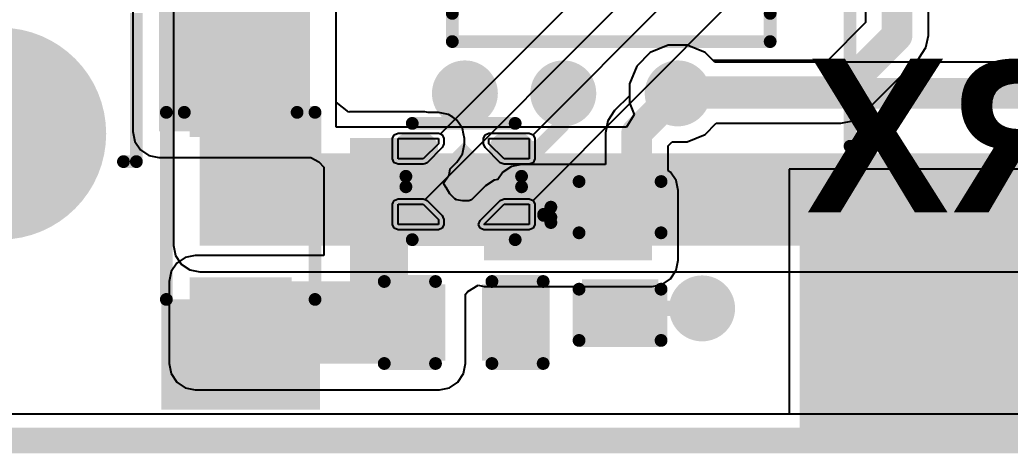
# Model space of a CAD drawing. Header units: inches. Extents: x -17 to 5374, y 0 to 5389.
# Drawn here: x 1.6 to 11.41, y -0.13 to 4.17 of the extents above; entities that cross this region are included whole.
import ezdxf

# ---------------------------------------------------------------- set-up
doc = ezdxf.new("R2010")
doc.units = ezdxf.units.IN
for name, color, linetype in [('BoardCutout', 216, 'Continuous'), ('Bottom Layer', 5, 'Continuous'), ('Bottom Overlay', 54, 'Continuous'), ('Bottom Solder', 6, 'Continuous'), ('Multi-Layer', 9, 'Continuous'), ('Pad Holes', 156, 'Continuous'), ('Top Layer', 1, 'Continuous'), ('Top Overlay', 2, 'Continuous'), ('Top Paste', 8, 'Continuous'), ('Top Solder', 216, 'Continuous'), ('Via Holes', 16, 'Continuous')]:
    doc.layers.add(name, color=color, linetype=linetype)
doc.styles.add('Arial_Bold', font='', dxfattribs={"height": 0.2})
doc.styles.get('Arial_Bold').set_extended_font_data('Arial', bold=True)

# ---------------------------------------------------------------- blocks, each defined once
blk = doc.blocks.new('HC_1_25_3PLT_7')
at = {"layer": 'Top Layer'}
for points in [[(-1.65, 2.18), (-0.85, 2.18), (-0.85, 0.58), (-1.65, 0.58)], [(-0.4, 2.18), (0.4, 2.18), (0.4, 0.58), (-0.4, 0.58)], [(0.85, 2.18), (1.65, 2.18), (1.65, 0.58), (0.85, 0.58)], [(-4.75, -0.13), (-2.4, -0.13), (-2.4, -2.63), (-4.75, -2.63)], [(2.4, -0.13), (4.75, -0.13), (4.75, -2.63), (2.4, -2.63)]]:
    blk.add_hatch(color=1, dxfattribs=at).paths.add_polyline_path(points)
at = {"layer": 'Top Paste'}
for points in [[(-1.65, 2.18), (-0.85, 2.18), (-0.85, 0.58), (-1.65, 0.58)], [(-0.4, 2.18), (0.4, 2.18), (0.4, 0.58), (-0.4, 0.58)], [(0.85, 2.18), (1.65, 2.18), (1.65, 0.58), (0.85, 0.58)], [(-4.75, -0.13), (-2.4, -0.13), (-2.4, -2.63), (-4.75, -2.63)], [(2.4, -0.13), (4.75, -0.13), (4.75, -2.63), (2.4, -2.63)]]:
    blk.add_hatch(color=8, dxfattribs=at).paths.add_polyline_path(points)
at = {"layer": 'Top Solder'}
for points in [[(-1.7, 2.23), (-0.8, 2.23), (-0.8, 0.53), (-1.7, 0.53)], [(-0.45, 2.23), (0.45, 2.23), (0.45, 0.53), (-0.45, 0.53)], [(0.8, 2.23), (1.7, 2.23), (1.7, 0.53), (0.8, 0.53)], [(-4.8, -0.08), (-2.35, -0.08), (-2.35, -2.68), (-4.8, -2.68)], [(2.35, -0.08), (4.8, -0.08), (4.8, -2.68), (2.35, -2.68)]]:
    blk.add_hatch(color=216, dxfattribs=at).paths.add_polyline_path(points)
at = {"layer": 'Top Overlay', "const_width": 0.127}
for points in [[(-1.3843, 2.4765), (-1.1303, 2.4765)], [(-1.3843, 2.4765), (-1.2573, 2.3495)], [(-1.2573, 2.3495), (-1.1303, 2.4765)], [(-4.3, 0.248), (-4.3, 1.848)], [(-4.3, 1.848), (-2, 1.848)], [(-2.1707, 1.848), (-1.8811, 1.848)], [(1.8811, 1.848), (4.3, 1.848)], [(4.3, 0.148), (4.3, 1.848)], [(-2, -2.452), (2.1, -2.452)]]:
    blk.add_lwpolyline(points, dxfattribs=at)
at = {"layer": 'Top Overlay', "const_width": 0.0635}
for points in [[(-1.4161, 2.4765, 1), (-1.3525, 2.4765, 1)], [(-1.4161, 2.4765, 1), (-1.3525, 2.4765, 1)], [(-1.1621, 2.4765, 1), (-1.0985, 2.4765, 1)], [(-1.1621, 2.4765, 1), (-1.0985, 2.4765, 1)], [(-1.2891, 2.3495, 1), (-1.2255, 2.3495, 1)], [(-1.2891, 2.3495, 1), (-1.2255, 2.3495, 1)], [(-4.3317, 1.848, 1), (-4.2682, 1.848, 1)], [(-4.3317, 1.848, 1), (-4.2682, 1.848, 1)], [(-2.2024, 1.848, 1), (-2.1389, 1.848, 1)], [(-2.0317, 1.848, 1), (-1.9682, 1.848, 1)], [(-1.9129, 1.848, 1), (-1.8494, 1.848, 1)], [(1.8494, 1.848, 1), (1.9129, 1.848, 1)], [(4.2682, 1.848, 1), (4.3317, 1.848, 1)], [(4.2682, 1.848, 1), (4.3317, 1.848, 1)], [(-4.3317, 0.248, 1), (-4.2682, 0.248, 1)], [(4.2682, 0.148, 1), (4.3317, 0.148, 1)], [(-2.0317, -2.452, 1), (-1.9682, -2.452, 1)], [(2.0682, -2.452, 1), (2.1317, -2.452, 1)]]:
    blk.add_lwpolyline(points, format="xyb", close=True, dxfattribs=at)
blk = doc.blocks.new('USB_05__11')
at = {"layer": 'Bottom Layer'}
h = blk.add_hatch(color=5, dxfattribs=at)
edge = h.paths.add_edge_path()
edge.add_arc((5.85, -1.7499), 1, 180, 360)
edge.add_line((6.85, -1.7499), (6.85, -0.2499))
edge.add_arc((5.85, -0.2499), 1, 0, 180)
edge.add_line((4.85, -0.2499), (4.85, -1.7499))
at = {"layer": 'Bottom Solder'}
h = blk.add_hatch(color=6, dxfattribs=at)
edge = h.paths.add_edge_path()
edge.add_arc((5.85, -1.7499), 1.0508, 180, 360)
edge.add_line((6.9008, -1.7499), (6.9008, -0.2499))
edge.add_arc((5.85, -0.2499), 1.0508, 0, 180)
edge.add_line((4.7992, -0.2499), (4.7992, -1.7499))
at = {"layer": 'Multi-Layer'}
h = blk.add_hatch(color=9, dxfattribs=at)
edge = h.paths.add_edge_path()
edge.add_arc((5.85, -1.7499), 1, 180, 360)
edge.add_line((6.85, -1.7499), (6.85, -0.2499))
edge.add_arc((5.85, -0.2499), 1, 0, 180)
edge.add_line((4.85, -0.2499), (4.85, -1.7499))
at = {"layer": 'Pad Holes'}
h = blk.add_hatch(color=7, dxfattribs=at)
edge = h.paths.add_edge_path()
edge.add_arc((5.85, -1.7499), 0.5, 180, 360)
edge.add_line((6.35, -1.7499), (6.35, -0.2499))
edge.add_arc((5.85, -0.2499), 0.5, 0, 180)
edge.add_line((5.35, -0.2499), (5.35, -1.7499))
at = {"layer": 'Top Layer'}
h = blk.add_hatch(color=1, dxfattribs=at)
edge = h.paths.add_edge_path()
edge.add_arc((5.85, -1.7499), 1, 180, 360)
edge.add_line((6.85, -1.7499), (6.85, -0.2499))
edge.add_arc((5.85, -0.2499), 1, 0, 180)
edge.add_line((4.85, -0.2499), (4.85, -1.7499))
at = {"layer": 'Top Solder'}
h = blk.add_hatch(color=216, dxfattribs=at)
edge = h.paths.add_edge_path()
edge.add_arc((5.85, -1.7499), 1.0508, 180, 360)
edge.add_line((6.9008, -1.7499), (6.9008, -0.2499))
edge.add_arc((5.85, -0.2499), 1.0508, 0, 180)
edge.add_line((4.7992, -0.2499), (4.7992, -1.7499))
at = {"layer": 'Top Overlay', "const_width": 0.127}
for points in [[(6.127, 1.0999), (4.6534, 1.0999)], [(6.127, 0.9719), (6.127, 1.0999)]]:
    blk.add_lwpolyline(points, dxfattribs=at)
at = {"layer": 'Top Overlay', "const_width": 0.0635}
for points in [[(6.0953, 1.0999, 1), (6.1588, 1.0999, 1)], [(6.0953, 1.0999, 1), (6.1588, 1.0999, 1)], [(6.0953, 0.9719, 1), (6.1588, 0.9719, 1)]]:
    blk.add_lwpolyline(points, format="xyb", close=True, dxfattribs=at)
blk = doc.blocks.new('XDFN_4_EP_1_1__24')
at = {"layer": 'Top Layer'}
h = blk.add_hatch(color=1, dxfattribs=at)
edge = h.paths.add_edge_path()
edge.add_arc((-0.5502, 0.3251), 0.06, 90, 270)
edge.add_line((-0.5502, 0.2651), (-0.4002, 0.2651))
edge.add_arc((-0.4002, 0.3251), 0.06, 270, 450)
edge.add_line((-0.4002, 0.3851), (-0.5502, 0.3851))
blk.add_hatch(color=1, dxfattribs=at).paths.add_polyline_path([(0, 0.3182), (0.3182, 0), (0, -0.3182), (-0.3182, 0)])
h = blk.add_hatch(color=1, dxfattribs=at)
edge = h.paths.add_edge_path()
edge.add_arc((0.4152, 0.3251), 0.06, 90, 270)
edge.add_line((0.4152, 0.2651), (0.5352, 0.2651))
edge.add_arc((0.5352, 0.3251), 0.06, 270, 450)
edge.add_line((0.5352, 0.3851), (0.4152, 0.3851))
h = blk.add_hatch(color=1, dxfattribs=at)
edge = h.paths.add_edge_path()
edge.add_arc((-0.5352, -0.3251), 0.06, 90, 270)
edge.add_line((-0.5352, -0.3851), (-0.4152, -0.3851))
edge.add_arc((-0.4152, -0.3251), 0.06, 270, 450)
edge.add_line((-0.4152, -0.2651), (-0.5352, -0.2651))
h = blk.add_hatch(color=1, dxfattribs=at)
edge = h.paths.add_edge_path()
edge.add_arc((0.415, -0.3251), 0.06, 90, 270)
edge.add_line((0.415, -0.3851), (0.535, -0.3851))
edge.add_arc((0.535, -0.3251), 0.06, 270, 450)
edge.add_line((0.535, -0.2651), (0.415, -0.2651))
at = {"layer": 'Top Paste'}
h = blk.add_hatch(color=8, dxfattribs=at)
edge = h.paths.add_edge_path()
edge.add_arc((-0.5502, 0.3251), 0.06, 90, 270)
edge.add_line((-0.5502, 0.2651), (-0.4002, 0.2651))
edge.add_arc((-0.4002, 0.3251), 0.06, 270, 450)
edge.add_line((-0.4002, 0.3851), (-0.5502, 0.3851))
blk.add_hatch(color=8, dxfattribs=at).paths.add_polyline_path([(0, 0.3182), (0.3182, 0), (0, -0.3182), (-0.3182, 0)])
h = blk.add_hatch(color=8, dxfattribs=at)
edge = h.paths.add_edge_path()
edge.add_arc((0.4152, 0.3251), 0.06, 90, 270)
edge.add_line((0.4152, 0.2651), (0.5352, 0.2651))
edge.add_arc((0.5352, 0.3251), 0.06, 270, 450)
edge.add_line((0.5352, 0.3851), (0.4152, 0.3851))
h = blk.add_hatch(color=8, dxfattribs=at)
edge = h.paths.add_edge_path()
edge.add_arc((-0.5352, -0.3251), 0.06, 90, 270)
edge.add_line((-0.5352, -0.3851), (-0.4152, -0.3851))
edge.add_arc((-0.4152, -0.3251), 0.06, 270, 450)
edge.add_line((-0.4152, -0.2651), (-0.5352, -0.2651))
h = blk.add_hatch(color=8, dxfattribs=at)
edge = h.paths.add_edge_path()
edge.add_arc((0.415, -0.3251), 0.06, 90, 270)
edge.add_line((0.415, -0.3851), (0.535, -0.3851))
edge.add_arc((0.535, -0.3251), 0.06, 270, 450)
edge.add_line((0.535, -0.2651), (0.415, -0.2651))
at = {"layer": 'Top Solder'}
h = blk.add_hatch(color=216, dxfattribs=at)
edge = h.paths.add_edge_path()
edge.add_arc((-0.5502, 0.3251), 0.1616, 90, 270)
edge.add_line((-0.5502, 0.1635), (-0.4002, 0.1635))
edge.add_arc((-0.4002, 0.3251), 0.1616, 270, 450)
edge.add_line((-0.4002, 0.4867), (-0.5502, 0.4867))
h = blk.add_hatch(color=216, dxfattribs=at)
edge = h.paths.add_edge_path()
edge.add_arc((0.4152, 0.3251), 0.1616, 90, 270)
edge.add_line((0.4152, 0.1635), (0.5352, 0.1635))
edge.add_arc((0.5352, 0.3251), 0.1616, 270, 450)
edge.add_line((0.5352, 0.4867), (0.4152, 0.4867))
blk.add_hatch(color=216, dxfattribs=at).paths.add_polyline_path([(0, 0.39), (0.39, 0), (0, -0.39), (-0.39, 0)])
h = blk.add_hatch(color=216, dxfattribs=at)
edge = h.paths.add_edge_path()
edge.add_arc((-0.5352, -0.3251), 0.1616, 90, 270)
edge.add_line((-0.5352, -0.4867), (-0.4152, -0.4867))
edge.add_arc((-0.4152, -0.3251), 0.1616, 270, 450)
edge.add_line((-0.4152, -0.1635), (-0.5352, -0.1635))
h = blk.add_hatch(color=216, dxfattribs=at)
edge = h.paths.add_edge_path()
edge.add_arc((0.415, -0.3251), 0.1616, 90, 270)
edge.add_line((0.415, -0.4867), (0.535, -0.4867))
edge.add_arc((0.535, -0.3251), 0.1616, 270, 450)
edge.add_line((0.535, -0.1635), (0.415, -0.1635))
at = {"layer": 'Top Layer'}
for p, q in [((-0.6502, 0.2251), (-0.6502, 0.4251)), ((-0.6502, 0.4251), (-0.2002, 0.4251)), ((-0.2002, 0.4251), (-0.2502, 0.3752)), ((0.2502, 0.3751), (0.2502, 0.4251)), ((0.2502, 0.4251), (0.6502, 0.4251)), ((0.6502, 0.4251), (0.6502, 0.4251)), ((0.6502, 0.4251), (0.6502, 0.2251)), ((-0.2502, 0.3752), (-0.4002, 0.2251)), ((0.4002, 0.2251), (0.2502, 0.3751)), ((-0.4002, 0.2251), (-0.6502, 0.2251)), ((-0.4002, 0.2251), (-0.4002, 0.2251)), ((0.6502, 0.2251), (0.4002, 0.2251)), ((-0.6502, -0.4251), (-0.6502, -0.2251)), ((-0.6502, -0.2251), (-0.4002, -0.2251)), ((-0.4002, -0.2251), (-0.2502, -0.3751)), ((0.2502, -0.3751), (0.4002, -0.2251)), ((0.4002, -0.2251), (0.6502, -0.2251)), ((0.6502, -0.2251), (0.6502, -0.4251)), ((-0.2502, -0.3751), (-0.2502, -0.4251)), ((0.2501, -0.4251), (0.2502, -0.3751)), ((-0.6502, -0.4251), (-0.6502, -0.4251)), ((-0.2502, -0.4251), (-0.6502, -0.4251)), ((0.6502, -0.4251), (0.2501, -0.4251)), ((0.6502, -0.4251), (0.6502, -0.4251))]:
    blk.add_line(p, q, dxfattribs=at)
at = {"layer": 'Top Overlay', "const_width": 0.127}
for points in [[(0.5099, 0.5761), (-0.5101, 0.5761)], [(-0.7929, 0.3357), (-0.8636, 0.4064)], [(-0.8636, 0.354), (-0.8636, 0.254)], [(-0.7929, 0.3247), (-0.8636, 0.254)], [(-0.5731, 0.0522), (-0.5731, -0.0522)], [(0.5729, 0.0521), (0.5729, -0.0521)], [(0.51, -0.5762), (-0.51, -0.5762)]]:
    blk.add_lwpolyline(points, dxfattribs=at)
at = {"layer": 'Top Overlay', "const_width": 0.0635}
for points in [[(-0.5419, 0.5761, 1), (-0.4784, 0.5761, 1)], [(0.4781, 0.5761, 1), (0.5416, 0.5761, 1)], [(-0.8953, 0.4064, 1), (-0.8318, 0.4064, 1)], [(-0.8953, 0.354, 1), (-0.8318, 0.354, 1)], [(-0.8246, 0.3357, 1), (-0.7611, 0.3357, 1)], [(-0.8953, 0.254, 1), (-0.8318, 0.254, 1)], [(-0.8953, 0.254, 1), (-0.8318, 0.254, 1)], [(-0.8246, 0.3247, 1), (-0.7611, 0.3247, 1)], [(-0.6049, 0.0522, 1), (-0.5414, 0.0522, 1)], [(0.5411, 0.0521, 1), (0.6046, 0.0521, 1)], [(-0.6049, -0.0522, 1), (-0.5414, -0.0522, 1)], [(0.5411, -0.0521, 1), (0.6046, -0.0521, 1)], [(-0.5418, -0.5762, 1), (-0.4783, -0.5762, 1)], [(0.4782, -0.5762, 1), (0.5417, -0.5762, 1)]]:
    blk.add_lwpolyline(points, format="xyb", close=True, dxfattribs=at)
at = {"layer": 'Top Solder'}
for p, q in [((-0.7043, 0.4251), (-0.6885, 0.4634)), ((-0.7043, 0.2251), (-0.7043, 0.4251)), ((-0.6885, 0.4634), (-0.6502, 0.4793)), ((-0.6502, 0.4793), (-0.2002, 0.4793)), ((-0.2002, 0.4793), (-0.1619, 0.4634)), ((-0.1619, 0.4634), (-0.146, 0.4251)), ((-0.146, 0.4251), (-0.1619, 0.3869)), ((0.1961, 0.4251), (0.2119, 0.4634)), ((0.1961, 0.3751), (0.1961, 0.4251)), ((0.2119, 0.4634), (0.2502, 0.4793)), ((0.2502, 0.4793), (0.6502, 0.4793)), ((0.6502, 0.4793), (0.6885, 0.4634)), ((0.6885, 0.4634), (0.7043, 0.4251)), ((0.7043, 0.4251), (0.7043, 0.2251)), ((-0.2119, 0.3369), (-0.3619, 0.1869)), ((-0.1619, 0.3869), (-0.2119, 0.3369)), ((0.2053, 0.3527), (0.1961, 0.3751)), ((0.2119, 0.3369), (0.2053, 0.3527)), ((0.3619, 0.1868), (0.2119, 0.3369)), ((-0.6885, 0.1869), (-0.7043, 0.2251)), ((0.6978, 0.2093), (0.6885, 0.1869)), ((0.7043, 0.2251), (0.6978, 0.2093)), ((-0.6885, 0.1869), (-5367.8421, -5386.8921)), ((0.3816, 0.1787), (-5367.8421, -5386.8921)), ((-0.6502, 0.171), (-0.6885, 0.1869)), ((-0.4002, 0.171), (-0.6502, 0.171)), ((-0.3619, 0.1869), (-0.4002, 0.171)), ((0.3816, 0.1787), (0.3619, 0.1868)), ((0.3619, 0.1868), (0.3619, 0.1868)), ((0.3619, 0.1868), (0.3619, 0.1868)), ((0.4002, 0.171), (0.3816, 0.1787)), ((0.6502, 0.171), (0.4002, 0.171)), ((0.4002, 0.171), (0.4002, 0.171)), ((0.4002, 0.171), (0.4002, 0.171)), ((0.666, 0.1776), (0.6502, 0.171)), ((0.6885, 0.1869), (0.666, 0.1776)), ((0.6885, 0.1869), (0.6885, 0.1869)), ((0.6885, 0.1869), (0.6885, 0.1869)), ((-0.7043, -0.2251), (-0.6885, -0.1869)), ((-0.6885, -0.1869), (-0.6502, -0.171)), ((-0.6502, -0.171), (-0.4002, -0.171)), ((-0.4002, -0.171), (-0.3619, -0.1869)), ((-0.3619, -0.1869), (-0.2119, -0.3369)), ((0.2119, -0.3369), (0.3619, -0.1868)), ((0.3619, -0.1868), (0.3858, -0.1769)), ((0.3619, -0.1868), (0.3619, -0.1868)), ((0.3619, -0.1868), (0.3619, -0.1868)), ((0.3858, -0.1769), (0.4001, -0.171)), ((0.4001, -0.171), (0.4002, -0.171)), ((0.4002, -0.171), (0.4002, -0.171)), ((0.4002, -0.171), (0.6502, -0.171)), ((0.6502, -0.171), (0.666, -0.1776)), ((0.666, -0.1776), (0.6884, -0.1869)), ((0.6884, -0.1869), (0.6884, -0.1869)), ((0.6884, -0.1869), (0.6884, -0.1869)), ((0.6884, -0.1869), (0.6977, -0.2093)), ((-0.7043, -0.4251), (-0.7043, -0.2251)), ((0.6977, -0.2093), (0.7043, -0.2251)), ((0.7043, -0.2251), (0.7043, -0.4251)), ((-0.2119, -0.3369), (-0.1961, -0.3751)), ((-0.1961, -0.3751), (-0.1961, -0.4251)), ((0.196, -0.3751), (0.2041, -0.3558)), ((0.196, -0.4251), (0.196, -0.3751)), ((0.2041, -0.3558), (0.2119, -0.3369)), ((-0.6885, -0.4634), (-5367.8421, -5386.8921)), ((0.2312, -0.4715), (-5367.8421, -5386.8921)), ((-0.6885, -0.4634), (-0.7043, -0.4251)), ((-0.6502, -0.4793), (-0.6885, -0.4634)), ((-0.2502, -0.4793), (-0.6502, -0.4793)), ((-0.2119, -0.4634), (-0.2502, -0.4793)), ((-0.1961, -0.4251), (-0.2119, -0.4634)), ((0.2038, -0.444), (0.196, -0.4251)), ((0.196, -0.4251), (0.196, -0.4251)), ((0.196, -0.4251), (0.196, -0.4251)), ((0.2118, -0.4634), (0.2038, -0.444)), ((0.2119, -0.4634), (0.2118, -0.4634)), ((0.2312, -0.4715), (0.2119, -0.4634)), ((0.2119, -0.4634), (0.2119, -0.4634)), ((0.2501, -0.4793), (0.2312, -0.4715)), ((0.6502, -0.4793), (0.2501, -0.4793)), ((0.2501, -0.4793), (0.2501, -0.4793)), ((0.2501, -0.4793), (0.2501, -0.4793)), ((0.6884, -0.4634), (0.6502, -0.4793)), ((0.7043, -0.4251), (0.6884, -0.4634))]:
    blk.add_line(p, q, dxfattribs=at)
blk = doc.blocks.new('B3U_1000P_26')
at = {"layer": 'Top Layer'}
for points in [[(-2.11, 0.86), (-1.29, 0.86), (-1.29, -0.86), (-2.11, -0.86)], [(1.29, 0.86), (2.11, 0.86), (2.11, -0.86), (1.29, -0.86)]]:
    blk.add_hatch(color=1, dxfattribs=at).paths.add_polyline_path(points)
at = {"layer": 'Top Paste'}
for points in [[(-2.11, 0.86), (-1.29, 0.86), (-1.29, -0.86), (-2.11, -0.86)], [(1.29, 0.86), (2.11, 0.86), (2.11, -0.86), (1.29, -0.86)]]:
    blk.add_hatch(color=8, dxfattribs=at).paths.add_polyline_path(points)
at = {"layer": 'Top Solder'}
for points in [[(-2.2116, 0.9616), (-1.1884, 0.9616), (-1.1884, -0.9616), (-2.2116, -0.9616)], [(1.1884, 0.9616), (2.2116, 0.9616), (2.2116, -0.9616), (1.1884, -0.9616)]]:
    blk.add_hatch(color=216, dxfattribs=at).paths.add_polyline_path(points)
at = {"layer": 'Top Overlay', "const_width": 0.127}
for points in [[(1.5748, 1.2954), (-1.5748, 1.2954)], [(-1.5748, 1.2954), (-1.5748, 1.016)], [(1.5748, 1.2954), (1.5748, 1.016)], [(-1.5748, -1.016), (-1.5748, -1.2954)], [(1.5748, -1.016), (1.5748, -1.2954)], [(1.5748, -1.2954), (-1.5748, -1.2954)]]:
    blk.add_lwpolyline(points, dxfattribs=at)
at = {"layer": 'Top Overlay'}
for points, const_width in [([(-1.6065, 1.2954, 1), (-1.5431, 1.2954, 1)], 0.0635), ([(-1.6065, 1.2954, 1), (-1.5431, 1.2954, 1)], 0.0635), ([(1.5431, 1.2954, 1), (1.6066, 1.2954, 1)], 0.0635), ([(1.5431, 1.2954, 1), (1.6066, 1.2954, 1)], 0.0635), ([(-1.6065, 1.016, 1), (-1.5431, 1.016, 1)], 0.0635), ([(1.5431, 1.016, 1), (1.6066, 1.016, 1)], 0.0635), ([(0.6411, 0, 1), (-0.6411, 0, 1)], 0.254), ([(-0.7046, 0, 1), (-0.5776, 0, 1)], 0.127), ([(0.5776, 0, 1), (0.7046, 0, 1)], 0.127), ([(-1.6065, -1.016, 1), (-1.5431, -1.016, 1)], 0.0635), ([(1.5431, -1.016, 1), (1.6066, -1.016, 1)], 0.0635), ([(-1.6065, -1.2954, 1), (-1.5431, -1.2954, 1)], 0.0635), ([(-1.6065, -1.2954, 1), (-1.5431, -1.2954, 1)], 0.0635), ([(1.5431, -1.2954, 1), (1.6066, -1.2954, 1)], 0.0635), ([(1.5431, -1.2954, 1), (1.6066, -1.2954, 1)], 0.0635)]:
    blk.add_lwpolyline(points, format="xyb", close=True, dxfattribs=dict(at, const_width=const_width))
blk = doc.blocks.new('SOD_323_38')
at = {"layer": 'Top Layer'}
for points in [[(-0.75, -0.45), (-1.55, -0.45), (-1.55, 0.45), (-0.75, 0.45)], [(1.55, -0.45), (0.75, -0.45), (0.75, 0.45), (1.55, 0.45)]]:
    blk.add_hatch(color=1, dxfattribs=at).paths.add_polyline_path(points)
at = {"layer": 'Top Overlay'}
for points in [[(-2.0066, 0.4826), (-0.9144, 0.4826), (-0.9144, 0.7874), (-2.0066, 0.7874)], [(-2.0066, -0.508), (-1.5748, -0.508), (-1.5748, 0.508), (-2.0066, 0.508)], [(-2.0066, -0.7874), (-0.9144, -0.7874), (-0.9144, -0.4826), (-2.0066, -0.4826)]]:
    blk.add_hatch(color=2, dxfattribs=at).paths.add_polyline_path(points)
at = {"layer": 'Top Paste'}
for points in [[(-0.75, -0.45), (-1.55, -0.45), (-1.55, 0.45), (-0.75, 0.45)], [(1.55, -0.45), (0.75, -0.45), (0.75, 0.45), (1.55, 0.45)]]:
    blk.add_hatch(color=8, dxfattribs=at).paths.add_polyline_path(points)
at = {"layer": 'Top Solder'}
for points in [[(-0.695, -0.505), (-1.605, -0.505), (-1.605, 0.505), (-0.695, 0.505)], [(1.605, -0.505), (0.695, -0.505), (0.695, 0.505), (1.605, 0.505)]]:
    blk.add_hatch(color=216, dxfattribs=at).paths.add_polyline_path(points)
at = {"layer": 'Top Overlay', "const_width": 0.127}
for points in [[(-0.9144, 0.7366), (0.9398, 0.7366)], [(0.9398, 0.7366), (0.9398, 0.5588)], [(0.9398, -0.5588), (0.9398, -0.7366)], [(-0.9144, -0.7366), (0.9398, -0.7366)]]:
    blk.add_lwpolyline(points, dxfattribs=at)
at = {"layer": 'Top Overlay', "const_width": 0.0635}
for points in [[(-0.9461, 0.7366, 1), (-0.8827, 0.7366, 1)], [(0.908, 0.7366, 1), (0.9715, 0.7366, 1)], [(0.908, 0.7366, 1), (0.9715, 0.7366, 1)], [(0.908, 0.5588, 1), (0.9715, 0.5588, 1)], [(0.908, -0.5588, 1), (0.9715, -0.5588, 1)], [(-0.9461, -0.7366, 1), (-0.8827, -0.7366, 1)], [(0.908, -0.7366, 1), (0.9715, -0.7366, 1)], [(0.908, -0.7366, 1), (0.9715, -0.7366, 1)]]:
    blk.add_lwpolyline(points, format="xyb", close=True, dxfattribs=at)
blk = doc.blocks.new('C___0402_48')
at = {"layer": 'Top Layer'}
for points in [[(-0.6985, -0.3175), (-0.6985, 0.3175), (-0.2413, 0.3175), (-0.2413, -0.3175)], [(0.2413, -0.3175), (0.2413, 0.3175), (0.6985, 0.3175), (0.6985, -0.3175)]]:
    blk.add_hatch(color=1, dxfattribs=at).paths.add_polyline_path(points)
at = {"layer": 'Top Paste'}
for points in [[(-0.6985, -0.3175), (-0.6985, 0.3175), (-0.2413, 0.3175), (-0.2413, -0.3175)], [(0.2413, -0.3175), (0.2413, 0.3175), (0.6985, 0.3175), (0.6985, -0.3175)]]:
    blk.add_hatch(color=8, dxfattribs=at).paths.add_polyline_path(points)
at = {"layer": 'Top Solder'}
for points in [[(-0.7585, -0.3775), (-0.7585, 0.3775), (-0.1813, 0.3775), (-0.1813, -0.3775)], [(0.1813, -0.3775), (0.1813, 0.3775), (0.7585, 0.3775), (0.7585, -0.3775)]]:
    blk.add_hatch(color=216, dxfattribs=at).paths.add_polyline_path(points)
at = {"layer": 'Top Overlay', "const_width": 0.127}
for points in [[(-0.7874, 0.4064), (-0.7874, -0.4064)], [(-0.7874, 0.4064), (-0.2794, 0.4064)], [(0.2794, 0.4064), (0.7874, 0.4064)], [(0.7874, 0.4064), (0.7874, -0.4064)], [(-0.7874, -0.4064), (-0.2794, -0.4064)], [(0.2794, -0.4064), (0.7874, -0.4064)]]:
    blk.add_lwpolyline(points, dxfattribs=at)
at = {"layer": 'Top Overlay', "const_width": 0.0635}
for points in [[(-0.8191, 0.4064, 1), (-0.7556, 0.4064, 1)], [(-0.8191, 0.4064, 1), (-0.7556, 0.4064, 1)], [(-0.3111, 0.4064, 1), (-0.2477, 0.4064, 1)], [(0.2477, 0.4064, 1), (0.3111, 0.4064, 1)], [(0.7556, 0.4064, 1), (0.8191, 0.4064, 1)], [(0.7556, 0.4064, 1), (0.8191, 0.4064, 1)], [(-0.8191, -0.4064, 1), (-0.7556, -0.4064, 1)], [(-0.8191, -0.4064, 1), (-0.7556, -0.4064, 1)], [(-0.3111, -0.4064, 1), (-0.2477, -0.4064, 1)], [(0.2477, -0.4064, 1), (0.3111, -0.4064, 1)], [(0.7556, -0.4064, 1), (0.8191, -0.4064, 1)], [(0.7556, -0.4064, 1), (0.8191, -0.4064, 1)]]:
    blk.add_lwpolyline(points, format="xyb", close=True, dxfattribs=at)
blk = doc.blocks.new('C___0402_49')
at = {"layer": 'Top Layer'}
for points in [[(-0.6985, -0.3175), (-0.6985, 0.3175), (-0.2413, 0.3175), (-0.2413, -0.3175)], [(0.2413, -0.3175), (0.2413, 0.3175), (0.6985, 0.3175), (0.6985, -0.3175)]]:
    blk.add_hatch(color=1, dxfattribs=at).paths.add_polyline_path(points)
at = {"layer": 'Top Paste'}
for points in [[(-0.6985, -0.3175), (-0.6985, 0.3175), (-0.2413, 0.3175), (-0.2413, -0.3175)], [(0.2413, -0.3175), (0.2413, 0.3175), (0.6985, 0.3175), (0.6985, -0.3175)]]:
    blk.add_hatch(color=8, dxfattribs=at).paths.add_polyline_path(points)
at = {"layer": 'Top Solder'}
for points in [[(-0.7585, -0.3775), (-0.7585, 0.3775), (-0.1813, 0.3775), (-0.1813, -0.3775)], [(0.1813, -0.3775), (0.1813, 0.3775), (0.7585, 0.3775), (0.7585, -0.3775)]]:
    blk.add_hatch(color=216, dxfattribs=at).paths.add_polyline_path(points)
at = {"layer": 'Top Overlay', "const_width": 0.127}
for points in [[(-0.7874, 0.4064), (-0.7874, -0.4064)], [(-0.2794, 0.4064), (-0.7874, 0.4064)], [(0.7874, 0.4064), (0.2794, 0.4064)], [(0.7874, 0.4064), (0.7874, -0.4064)], [(-0.2794, -0.4064), (-0.7874, -0.4064)], [(0.7874, -0.4064), (0.2794, -0.4064)]]:
    blk.add_lwpolyline(points, dxfattribs=at)
at = {"layer": 'Top Overlay', "const_width": 0.0635}
for points in [[(-0.8191, 0.4064, 1), (-0.7556, 0.4064, 1)], [(-0.8191, 0.4064, 1), (-0.7556, 0.4064, 1)], [(-0.3111, 0.4064, 1), (-0.2477, 0.4064, 1)], [(0.2477, 0.4064, 1), (0.3111, 0.4064, 1)], [(0.7556, 0.4064, 1), (0.8191, 0.4064, 1)], [(0.7556, 0.4064, 1), (0.8191, 0.4064, 1)], [(-0.8191, -0.4064, 1), (-0.7556, -0.4064, 1)], [(-0.8191, -0.4064, 1), (-0.7556, -0.4064, 1)], [(-0.3111, -0.4064, 1), (-0.2477, -0.4064, 1)], [(0.2477, -0.4064, 1), (0.3111, -0.4064, 1)], [(0.7556, -0.4064, 1), (0.8191, -0.4064, 1)], [(0.7556, -0.4064, 1), (0.8191, -0.4064, 1)]]:
    blk.add_lwpolyline(points, format="xyb", close=True, dxfattribs=at)

msp = doc.modelspace()

# ---------------------------------------------------------------- hatches: boundary and pattern name
at = {"layer": 'Bottom Layer'}
for points in [[(3.3782, 1.9304), (4.4704, 1.9304), (4.4704, 6.2484), (3.3782, 6.2484)], [(3.3782, 1.9304), (24.5618, 1.9304), (24.5618, 2.8448), (3.3782, 2.8448)]]:
    msp.add_hatch(color=5, dxfattribs=at).paths.add_polyline_path(points)
h = msp.add_hatch(color=5, dxfattribs=at)
edge = h.paths.add_edge_path()
edge.add_arc((6.0063, 3.4392), 0.225, 0, 360)
h = msp.add_hatch(color=5, dxfattribs=at)
edge = h.paths.add_edge_path()
edge.add_arc((6.9812, 3.4392), 0.225, 0, 360)
h = msp.add_hatch(color=5, dxfattribs=at)
edge = h.paths.add_edge_path()
edge.add_arc((8.1146, 3.4392), 0.225, 0, 360)
h = msp.add_hatch(color=5, dxfattribs=at)
edge = h.paths.add_edge_path()
edge.add_arc((8.3566, 1.3081), 0.225, 0, 360)
at = {"layer": 'Bottom Solder'}
h = msp.add_hatch(color=6, dxfattribs=at)
edge = h.paths.add_edge_path()
edge.add_arc((6.0063, 3.4392), 0.3266, 0, 360)
h = msp.add_hatch(color=6, dxfattribs=at)
edge = h.paths.add_edge_path()
edge.add_arc((6.9812, 3.4392), 0.3266, 0, 360)
h = msp.add_hatch(color=6, dxfattribs=at)
edge = h.paths.add_edge_path()
edge.add_arc((8.1146, 3.4392), 0.3266, 0, 360)
h = msp.add_hatch(color=6, dxfattribs=at)
edge = h.paths.add_edge_path()
edge.add_arc((8.3566, 1.3081), 0.3266, 0, 360)
at = {"layer": 'Top Layer'}
for points in [[(2.9748, 3.0614), (4.4704, 3.0614), (4.4704, 6.2484), (2.9748, 6.2484)], [(4.8664, 0.7614), (5.4408, 0.7614), (5.4408, 2.9972), (4.8664, 2.9972)], [(4.8664, 2.7321), (5.6097, 2.7321), (5.6097, 2.9972), (4.8664, 2.9972)], [(6.5656, 1.7845), (7.8613, 1.7845), (7.8613, 2.4765), (6.5656, 2.4765)], [(4.8664, 2.0908), (5.5792, 2.0908), (5.5792, 2.4105), (4.8664, 2.4105)], [(7.6486, 2.1446), (6.197, 2.1446), (6.197, 1.7845), (7.6486, 1.7845)], [(3.3346, 0.7614), (5.7531, 0.7614), (5.7531, 1.5748), (3.3346, 1.5748)]]:
    msp.add_hatch(color=1, dxfattribs=at).paths.add_polyline_path(points)
h = msp.add_hatch(color=1, dxfattribs=at)
edge = h.paths.add_edge_path()
edge.add_arc((6.0063, 3.4392), 0.225, 0, 360)
h = msp.add_hatch(color=1, dxfattribs=at)
edge = h.paths.add_edge_path()
edge.add_arc((6.9812, 3.4392), 0.225, 0, 360)
h = msp.add_hatch(color=1, dxfattribs=at)
edge = h.paths.add_edge_path()
edge.add_arc((8.1146, 3.4392), 0.225, 0, 360)
h = msp.add_hatch(color=1, dxfattribs=at)
edge = h.paths.add_edge_path()
edge.add_arc((8.3566, 1.3081), 0.225, 0, 360)
at = {"layer": 'Top Solder'}
h = msp.add_hatch(color=216, dxfattribs=at)
edge = h.paths.add_edge_path()
edge.add_arc((6.0063, 3.4392), 0.3266, 0, 360)
h = msp.add_hatch(color=216, dxfattribs=at)
edge = h.paths.add_edge_path()
edge.add_arc((6.9812, 3.4392), 0.3266, 0, 360)
h = msp.add_hatch(color=216, dxfattribs=at)
edge = h.paths.add_edge_path()
edge.add_arc((8.1146, 3.4392), 0.3266, 0, 360)
h = msp.add_hatch(color=216, dxfattribs=at)
edge = h.paths.add_edge_path()
edge.add_arc((8.3566, 1.3081), 0.3266, 0, 360)
at = {"layer": 'Via Holes'}
h = msp.add_hatch(color=7, dxfattribs=at)
edge = h.paths.add_edge_path()
edge.add_arc((6.0063, 3.4392), 0.15, 0, 360)
h = msp.add_hatch(color=7, dxfattribs=at)
edge = h.paths.add_edge_path()
edge.add_arc((6.9812, 3.4392), 0.15, 0, 360)
h = msp.add_hatch(color=7, dxfattribs=at)
edge = h.paths.add_edge_path()
edge.add_arc((8.1146, 3.4392), 0.15, 0, 360)
h = msp.add_hatch(color=7, dxfattribs=at)
edge = h.paths.add_edge_path()
edge.add_arc((8.3566, 1.3081), 0.15, 0, 360)

# ---------------------------------------------------------------- linework, layer by layer
at = {"layer": 'BoardCutout', "const_width": 0.254}
msp.add_lwpolyline([(0, 0), (25.8344, 0)], dxfattribs=at)
at = {"layer": 'Bottom Layer'}
for p, q in [((4.7294, 3.1038), (4.7294, 6.2484)), ((3.1192, 4.3384), (3.1192, 2.8448)), ((7.8432, 3.8453), (7.7085, 3.7105)), ((8.0193, 3.9182), (7.8432, 3.8453)), ((8.2098, 3.9182), (8.0193, 3.9182)), ((8.3859, 3.8453), (8.2098, 3.9182)), ((8.4812, 3.75), (8.3859, 3.8453)), ((14.7913, 3.75), (8.4812, 3.75)), ((7.7085, 3.7105), (7.6356, 3.5345)), ((7.6356, 3.5345), (7.6356, 3.3439)), ((7.6356, 3.3439), (7.6824, 3.2308)), ((7.6824, 3.2308), (7.6066, 3.1038)), ((7.6066, 3.1038), (4.7294, 3.1038)), ((3.1192, 2.8448), (3.1192, 1.9304)), ((3.1192, 1.9304), (3.1389, 1.8313)), ((3.1389, 1.8313), (3.1951, 1.7473)), ((3.1951, 1.7473), (3.2791, 1.6911)), ((3.2791, 1.6911), (3.3782, 1.6714)), ((3.3782, 1.6714), (25.0698, 1.6714)), ((25.8344, 0.259), (0, 0.259))]:
    msp.add_line(p, q, dxfattribs=at)
at = {"layer": 'Bottom Layer', "const_width": 0.3048}
msp.add_lwpolyline([(8.1146, 3.4392), (14.92, 3.4392)], dxfattribs=at)
at = {"layer": 'Bottom Layer', "const_width": 0.1524}
msp.add_lwpolyline([(8.0384, 3.4392, 1), (8.1908, 3.4392, 1)], format="xyb", close=True, dxfattribs=at)
at = {"layer": 'Top Layer'}
for p, q in [((10.5983, 4.0112), (10.5983, 6.322)), ((4.7294, 3.3522), (4.7294, 6.2484)), ((9.9768, 6.1933), (9.9768, 4.14)), ((2.7158, 4.336), (2.7158, 3.0614)), ((9.9768, 4.14), (9.6017, 3.7649)), ((10.5746, 3.8923), (10.5983, 4.0112)), ((7.8432, 3.8453), (7.7085, 3.7105)), ((8.0193, 3.9182), (7.8432, 3.8453)), ((8.2098, 3.9182), (8.0193, 3.9182)), ((8.3859, 3.8453), (8.2098, 3.9182)), ((8.4663, 3.7649), (8.3859, 3.8453)), ((10.5073, 3.7915), (10.5746, 3.8923)), ((9.6017, 3.7649), (8.4663, 3.7649)), ((9.9502, 3.2344), (10.5073, 3.7915)), ((7.7085, 3.7105), (7.6356, 3.5345)), ((7.6356, 3.5345), (7.6356, 3.4154)), ((4.8564, 3.2542), (4.7294, 3.3522)), ((7.6356, 3.4154), (7.4892, 3.269)), ((4.8664, 3.2562), (4.8564, 3.2542)), ((5.6097, 3.2562), (4.8664, 3.2562)), ((5.6432, 3.2495), (5.6097, 3.2562)), ((5.7443, 3.2495), (5.6432, 3.2495)), ((5.7444, 3.2495), (5.7443, 3.2495)), ((5.7443, 3.2495), (5.7443, 3.2495)), ((5.7937, 3.2397), (5.7444, 3.2495)), ((5.8434, 3.2298), (5.7937, 3.2397)), ((7.4892, 3.269), (7.4218, 3.1682)), ((5.8435, 3.2298), (5.8434, 3.2298)), ((5.8434, 3.2298), (5.8434, 3.2298)), ((5.8851, 3.2019), (5.8435, 3.2298)), ((5.9274, 3.1737), (5.8851, 3.2019)), ((5.9274, 3.1736), (5.9274, 3.1737)), ((5.9275, 3.1736), (5.9274, 3.1736)), ((5.9558, 3.1312), (5.9275, 3.1736)), ((7.4218, 3.1682), (7.3981, 3.0493)), ((8.3859, 3.0331), (8.4961, 3.1434)), ((8.4961, 3.1434), (9.7304, 3.1434)), ((9.7304, 3.1434), (9.8494, 3.167)), ((9.8494, 3.167), (9.9502, 3.2344)), ((2.7158, 3.0614), (2.7355, 2.9623)), ((5.9835, 3.0897), (5.9558, 3.1312)), ((5.9835, 3.0896), (5.9835, 3.0897)), ((5.9836, 3.0895), (5.9835, 3.0896)), ((5.9935, 3.0397), (5.9836, 3.0895)), ((7.3981, 3.0493), (7.3981, 2.7355)), ((2.7355, 2.9623), (2.7916, 2.8783)), ((6.0032, 2.9905), (5.9935, 3.0397)), ((6.0032, 2.9904), (6.0032, 2.9905)), ((6.0032, 2.9905), (6.0032, 2.9905)), ((6.0032, 2.9404), (6.0032, 2.9904)), ((8.0197, 2.9206), (8.0593, 2.9602)), ((8.0593, 2.9602), (8.2098, 2.9602)), ((8.2098, 2.9602), (8.3859, 3.0331)), ((2.7916, 2.8783), (2.8757, 2.8221)), ((5.9835, 2.8414), (5.9932, 2.8903)), ((5.9932, 2.8903), (6.0032, 2.9404)), ((8.0197, 2.6762), (8.0197, 2.9206)), ((2.8757, 2.8221), (2.9748, 2.8024)), ((2.9748, 2.8024), (4.4704, 2.8024)), ((4.4704, 2.8024), (4.4804, 2.8044)), ((4.4804, 2.8044), (4.5596, 2.7594)), ((4.5596, 2.7594), (4.6074, 2.7064)), ((5.8604, 2.6905), (5.9274, 2.7574)), ((5.9274, 2.7574), (5.9552, 2.7991)), ((5.9552, 2.7991), (5.9834, 2.8413)), ((5.9834, 2.8413), (5.9835, 2.8414)), ((5.9835, 2.8414), (5.9835, 2.8414)), ((4.6074, 2.7064), (4.6074, 1.8338)), ((5.849, 2.633), (5.8604, 2.6905)), ((6.3825, 2.6596), (6.3341, 2.5872)), ((6.4665, 2.7158), (6.3825, 2.6596)), ((6.5656, 2.7355), (6.4665, 2.7158)), ((7.3981, 2.7355), (6.5656, 2.7355)), ((8.0444, 2.6596), (8.0197, 2.6762)), ((8.1006, 2.5756), (8.0444, 2.6596)), ((11.8748, 2.6894), (9.22, 2.6894)), ((9.22, 2.6894), (9.22, 0.259)), ((5.7929, 2.549), (5.849, 2.633)), ((6.2955, 2.5795), (6.2115, 2.5234)), ((6.3341, 2.5872), (6.2955, 2.5795)), ((8.1203, 2.4765), (8.1006, 2.5756)), ((5.8017, 2.5346), (5.7929, 2.549)), ((5.8184, 2.5096), (5.8017, 2.5346)), ((5.8191, 2.5064), (5.8184, 2.5096)), ((5.8585, 2.4422), (5.8191, 2.5064)), ((6.2115, 2.5234), (6.0726, 2.3845)), ((8.1203, 1.7845), (8.1203, 2.4765)), ((5.9059, 2.3948), (5.8585, 2.4422)), ((5.9229, 2.3842), (5.9059, 2.3948)), ((5.9827, 2.3734), (5.9229, 2.3842)), ((6.0458, 2.3734), (5.9827, 2.3734)), ((6.0726, 2.3845), (6.0458, 2.3734)), ((3.2355, 1.8141), (3.1515, 1.7579)), ((3.3346, 1.8338), (3.2355, 1.8141)), ((4.6074, 1.8338), (3.3346, 1.8338)), ((8.1006, 1.6854), (8.1203, 1.7845)), ((3.0953, 1.6739), (3.0756, 1.5748)), ((3.1515, 1.7579), (3.0953, 1.6739)), ((8.0444, 1.6014), (8.1006, 1.6854)), ((3.0756, 1.5748), (3.0756, 0.7614)), ((7.9604, 1.5452), (8.0444, 1.6014)), ((6.0121, 1.4498), (6.0346, 1.4748)), ((6.0346, 1.4748), (6.1391, 1.537)), ((6.1391, 1.537), (6.197, 1.5255)), ((6.197, 1.5255), (7.8613, 1.5255)), ((7.8613, 1.5255), (7.9604, 1.5452)), ((6.0121, 0.7614), (6.0121, 1.4498)), ((3.0756, 0.7614), (3.0953, 0.6623)), ((5.9924, 0.6623), (6.0121, 0.7614)), ((3.0953, 0.6623), (3.1515, 0.5783)), ((5.9362, 0.5783), (5.9924, 0.6623)), ((3.1515, 0.5783), (3.2355, 0.5221)), ((3.2355, 0.5221), (3.3346, 0.5024)), ((3.3346, 0.5024), (5.7531, 0.5024)), ((5.7531, 0.5024), (5.8522, 0.5221)), ((5.8522, 0.5221), (5.9362, 0.5783)), ((9.22, 0.259), (0, 0.259))]:
    msp.add_line(p, q, dxfattribs=at)
for points, const_width in [([(10.2875, 4.0112), (10.2875, 6.322)], 0.3048), ([(9.7304, 3.4541), (10.2875, 4.0112)], 0.3048), ([(7.7089, 3.0493), (8.1138, 3.4541)], 0.3048), ([(8.1138, 3.4541), (9.7304, 3.4541)], 0.3048), ([(6.963, 3.4211), (6.9812, 3.4392)], 0.1524), ([(6.963, 3.1207), (6.963, 3.4211)], 0.1524), ([(6.7329, 2.8905), (6.963, 3.1207)], 0.1524), ([(7.7089, 2.3241), (7.7089, 3.0493)], 0.3048), ([(6.4696, 2.8905), (6.7329, 2.8905)], 0.1524), ([(7.6327, 2.2479), (7.7089, 2.3241)], 0.3048), ([(7.2822, 2.2403), (7.2898, 2.2479)], 0.254), ([(7.5438, 2.2479), (7.6327, 2.2479)], 0.3048), ([(7.5438, 1.3081), (8.3566, 1.3081)], 0.1524)]:
    msp.add_lwpolyline(points, dxfattribs=dict(at, const_width=const_width))
for points, const_width in [([(10.2113, 4.0112, 1), (10.3637, 4.0112, 1)], 0.1524), ([(10.2113, 4.0112, 1), (10.3637, 4.0112, 1)], 0.1524), ([(8.0376, 3.4541, 1), (8.19, 3.4541, 1)], 0.1524), ([(8.0376, 3.4541, 1), (8.19, 3.4541, 1)], 0.1524), ([(9.6542, 3.4541, 1), (9.8066, 3.4541, 1)], 0.1524), ([(9.6542, 3.4541, 1), (9.8066, 3.4541, 1)], 0.1524), ([(6.9249, 3.4211, 1), (7.0011, 3.4211, 1)], 0.0762), ([(6.9249, 3.4211, 1), (7.0011, 3.4211, 1)], 0.0762), ([(6.9431, 3.4392, 1), (7.0193, 3.4392, 1)], 0.0762), ([(6.9249, 3.1207, 1), (7.0011, 3.1207, 1)], 0.0762), ([(6.9249, 3.1207, 1), (7.0011, 3.1207, 1)], 0.0762), ([(7.6327, 3.0493, 1), (7.7851, 3.0493, 1)], 0.1524), ([(7.6327, 3.0493, 1), (7.7851, 3.0493, 1)], 0.1524), ([(6.4315, 2.8905, 1), (6.5077, 2.8905, 1)], 0.0762), ([(6.6948, 2.8905, 1), (6.771, 2.8905, 1)], 0.0762), ([(6.6948, 2.8905, 1), (6.771, 2.8905, 1)], 0.0762), ([(7.6327, 2.3241, 1), (7.7851, 2.3241, 1)], 0.1524), ([(7.6327, 2.3241, 1), (7.7851, 2.3241, 1)], 0.1524), ([(7.2187, 2.2403, 1), (7.3457, 2.2403, 1)], 0.127), ([(7.2263, 2.2479, 1), (7.3533, 2.2479, 1)], 0.127), ([(7.4676, 2.2479, 1), (7.62, 2.2479, 1)], 0.1524), ([(7.5565, 2.2479, 1), (7.7089, 2.2479, 1)], 0.1524), ([(7.5565, 2.2479, 1), (7.7089, 2.2479, 1)], 0.1524), ([(7.5057, 1.3081, 1), (7.5819, 1.3081, 1)], 0.0762), ([(8.3185, 1.3081, 1), (8.3947, 1.3081, 1)], 0.0762)]:
    msp.add_lwpolyline(points, format="xyb", close=True, dxfattribs=dict(at, const_width=const_width))

# ---------------------------------------------------------------- block references
for name, p, rotation in [('XDFN_4_EP_1_1__24', (5.9944, 2.5654), 180), ('USB_05__11', (1.651, 8.89), 270), ('B3U_1000P_26', (7.4562, 5.2479), 180), ('SOD_323_38', (3.7846, 2.3114), 90), ('C___0402_48', (7.5438, 1.778), 90), ('C___0402_49', (5.9944, 1.1684), 180)]:
    msp.add_blockref(name, p, dxfattribs=dict(rotation=rotation))
msp.add_blockref('HC_1_25_3PLT_7', (14.1224, 2.667))

# ---------------------------------------------------------------- texts
at = {"layer": 'Bottom Overlay', "style": 'Arial_Bold', "text_generation_flag": 2}
msp.add_text('RX', height=1.524, rotation=360, dxfattribs=at).set_placement((12.3444, 2.2606))

doc.saveas('drawing.dxf')
